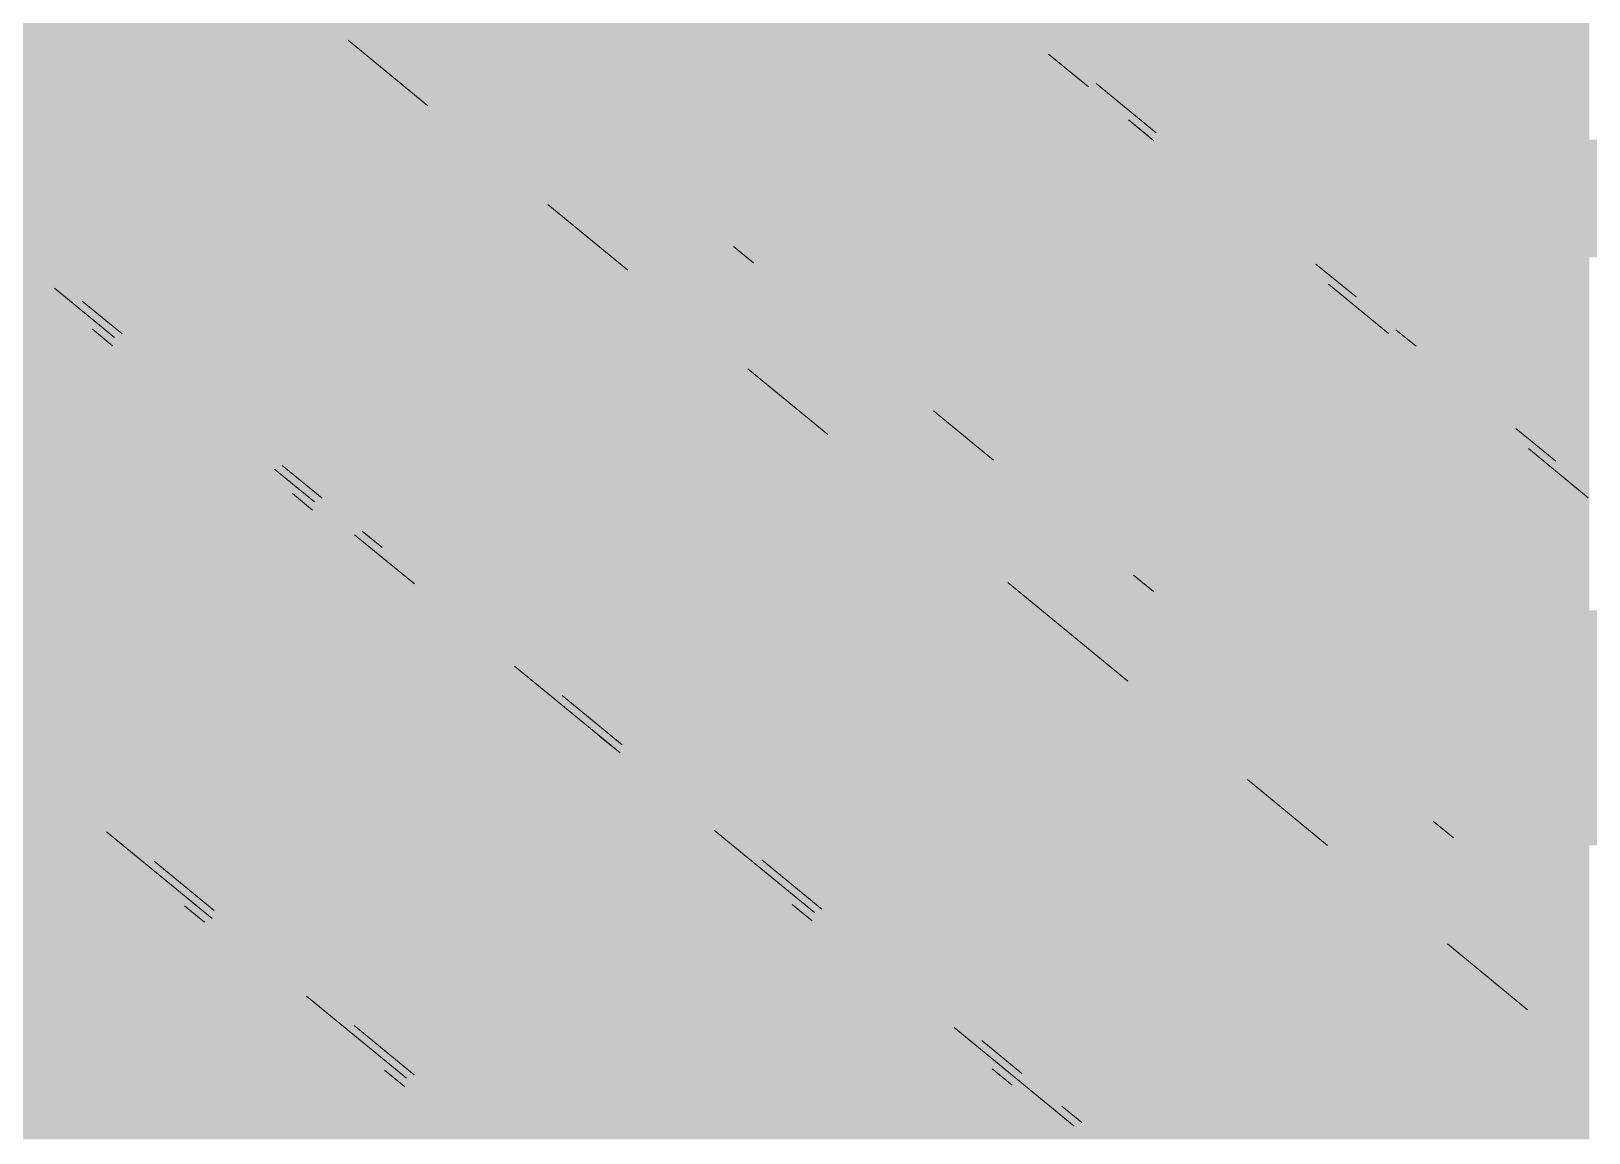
# Model space of a CAD drawing. Header units: millimetres. Extents: x 5 to 1315, y 5 to 292.
# Drawn here: x 1171.363 to 1173.915, y 78.287 to 80.093 of the extents above; entities that cross this region are included whole.
import ezdxf

# ---------------------------------------------------------------- set-up
doc = ezdxf.new("R2010")
doc.units = ezdxf.units.MM
doc.layers.add('EXISTING', color=7, linetype='Continuous')
doc.layers.add('IMAGES', color=7, linetype='Continuous')

# ---------------------------------------------------------------- blocks, each defined once
blk = doc.blocks.new('SHEET_03')
at = {"layer": 'EXISTING', "color": 250, "lineweight": 9}
for p, q in [((271.882, 80.0781), (272.013, 79.9704)), ((273.0299, 80.0554), (273.0955, 80.0015)), ((273.2062, 79.9266), (273.1079, 80.0074)), ((273.161, 79.9477), (273.1937, 79.9207)), ((273.2028, 79.9132), (273.1701, 79.9401)), ((272.2096, 79.8088), (272.3407, 79.701)), ((272.5467, 79.7131), (272.5139, 79.7401)), ((273.5339, 79.6573), (273.4683, 79.7111)), ((273.4886, 79.6783), (273.5869, 79.5975)), ((271.4012, 79.6716), (271.4995, 79.5908)), ((271.512, 79.5966), (271.4464, 79.6505)), ((271.4961, 79.5774), (271.4633, 79.6043)), ((273.6322, 79.5765), (273.5994, 79.6034)), ((272.5372, 79.5394), (272.6683, 79.4317)), ((272.9399, 79.3899), (272.8416, 79.4707)), ((273.8615, 79.3879), (273.796, 79.4418)), ((273.8163, 79.409), (273.9145, 79.3282)), ((271.7616, 79.3753), (271.8271, 79.3215)), ((271.8396, 79.3273), (271.7741, 79.3812)), ((271.8237, 79.308), (271.791, 79.335)), ((271.8926, 79.2676), (271.9909, 79.1868)), ((271.9379, 79.2465), (271.9051, 79.2734)), ((272.9632, 79.1893), (273.1598, 79.0277)), ((273.202, 79.1745), (273.1692, 79.2014)), ((272.1548, 79.0521), (272.3186, 78.9175)), ((272.3311, 78.9233), (272.2328, 79.0041)), ((272.3277, 78.9099), (272.2949, 78.9368)), ((273.3563, 78.8661), (273.4874, 78.7584)), ((271.4863, 78.7806), (271.6501, 78.6459)), ((272.4824, 78.7828), (272.6462, 78.6481)), ((273.6934, 78.7705), (273.6607, 78.7974)), ((271.6626, 78.6518), (271.5643, 78.7326)), ((272.6587, 78.654), (272.5604, 78.7348)), ((271.6467, 78.6325), (271.6139, 78.6595)), ((271.6592, 78.6384), (271.6264, 78.6653)), ((272.6428, 78.6347), (272.6101, 78.6616)), ((273.684, 78.5968), (273.815, 78.489)), ((271.8139, 78.5113), (271.9777, 78.3766)), ((271.9902, 78.3825), (271.8919, 78.4633)), ((272.8756, 78.4596), (273.0721, 78.298)), ((272.9863, 78.3847), (272.9208, 78.4385)), ((271.9743, 78.3632), (271.9416, 78.3901)), ((272.9705, 78.3654), (272.9377, 78.3923)), ((273.0846, 78.3039), (273.0519, 78.3308))]:
    blk.add_line(p, q, dxfattribs=at)
at = {"layer": 'IMAGES', "color": 7}
for points in [[(271.2182, 80.0115), (271.6036, 80.0115), (271.2182, 80.1079), (271.6036, 80.1079)], [(271.6036, 80.0115), (271.7, 80.0115), (271.6036, 80.1079), (271.7, 80.1079)], [(271.7, 80.0115), (271.7964, 80.0115), (271.7, 80.1079), (271.7964, 80.1079)], [(271.7964, 80.0115), (271.8927, 80.0115), (271.7964, 80.1079), (271.8927, 80.1079)], [(271.8927, 80.0115), (271.9891, 80.0115), (271.8927, 80.1079), (271.9891, 80.1079)], [(271.9891, 80.0115), (272.1818, 80.0115), (271.9891, 80.1079), (272.1818, 80.1079)], [(272.1818, 80.0115), (272.3745, 80.0115), (272.1818, 80.1079), (272.3745, 80.1079)], [(272.3745, 80.0115), (272.8564, 80.0115), (272.3745, 80.1079), (272.8564, 80.1079)], [(272.8564, 80.0115), (272.9527, 80.0115), (272.8564, 80.1079), (272.9527, 80.1079)], [(272.9527, 80.0115), (273.0491, 80.0115), (272.9527, 80.1079), (273.0491, 80.1079)], [(273.0491, 80.0115), (273.1455, 80.0115), (273.0491, 80.1079), (273.1455, 80.1079)], [(273.1455, 80.0115), (273.2418, 80.0115), (273.1455, 80.1079), (273.2418, 80.1079)], [(273.2418, 80.0115), (273.3382, 80.0115), (273.2418, 80.1079), (273.3382, 80.1079)], [(273.3382, 80.0115), (273.4345, 80.0115), (273.3382, 80.1079), (273.4345, 80.1079)], [(273.4345, 80.0115), (273.82, 80.0115), (273.4345, 80.1079), (273.82, 80.1079)], [(273.82, 80.0115), (273.9164, 80.0115), (273.82, 80.1079), (273.9164, 80.1079)], [(271.3145, 79.9151), (271.7964, 79.9151), (271.3145, 80.0115), (271.7964, 80.0115)], [(271.7964, 79.9151), (271.8927, 79.9151), (271.7964, 80.0115), (271.8927, 80.0115)], [(271.8927, 79.9151), (271.9891, 79.9151), (271.8927, 80.0115), (271.9891, 80.0115)], [(271.9891, 79.9151), (272.0855, 79.9151), (271.9891, 80.0115), (272.0855, 80.0115)], [(272.0855, 79.9151), (272.1818, 79.9151), (272.0855, 80.0115), (272.1818, 80.0115)], [(272.1818, 79.9151), (272.2782, 79.9151), (272.1818, 80.0115), (272.2782, 80.0115)], [(272.2782, 79.9151), (272.3745, 79.9151), (272.2782, 80.0115), (272.3745, 80.0115)], [(272.3745, 79.9151), (272.4709, 79.9151), (272.3745, 80.0115), (272.4709, 80.0115)], [(272.4709, 79.9151), (272.8564, 79.9151), (272.4709, 80.0115), (272.8564, 80.0115)], [(272.8564, 79.9151), (273.0491, 79.9151), (272.8564, 80.0115), (273.0491, 80.0115)], [(273.0491, 79.9151), (273.1455, 79.9151), (273.0491, 80.0115), (273.1455, 80.0115)], [(273.1455, 79.9151), (273.2418, 79.9151), (273.1455, 80.0115), (273.2418, 80.0115)], [(273.2418, 79.9151), (273.3382, 79.9151), (273.2418, 80.0115), (273.3382, 80.0115)], [(273.3382, 79.9151), (273.4345, 79.9151), (273.3382, 80.0115), (273.4345, 80.0115)], [(273.4345, 79.9151), (273.5309, 79.9151), (273.4345, 80.0115), (273.5309, 80.0115)], [(273.5309, 79.9151), (273.9164, 79.9151), (273.5309, 80.0115), (273.9164, 80.0115)], [(271.3145, 79.8187), (271.4109, 79.8187), (271.3145, 79.9151), (271.4109, 79.9151)], [(271.4109, 79.8187), (271.8927, 79.8187), (271.4109, 79.9151), (271.8927, 79.9151)], [(271.8927, 79.8187), (271.9891, 79.8187), (271.8927, 79.9151), (271.9891, 79.9151)], [(271.9891, 79.8187), (272.0855, 79.8187), (271.9891, 79.9151), (272.0855, 79.9151)], [(272.0855, 79.8187), (272.1818, 79.8187), (272.0855, 79.9151), (272.1818, 79.9151)], [(272.1818, 79.8187), (272.3745, 79.8187), (272.1818, 79.9151), (272.3745, 79.9151)], [(272.3745, 79.8187), (272.4709, 79.8187), (272.3745, 79.9151), (272.4709, 79.9151)], [(272.4709, 79.8187), (272.5673, 79.8187), (272.4709, 79.9151), (272.5673, 79.9151)], [(272.5673, 79.8187), (273.1455, 79.8187), (272.5673, 79.9151), (273.1455, 79.9151)], [(273.1455, 79.8187), (273.2418, 79.8187), (273.1455, 79.9151), (273.2418, 79.9151)], [(273.2418, 79.8187), (273.4345, 79.8187), (273.2418, 79.9151), (273.4345, 79.9151)], [(273.4345, 79.8187), (273.5309, 79.8187), (273.4345, 79.9151), (273.5309, 79.9151)], [(273.5309, 79.8187), (273.7236, 79.8187), (273.5309, 79.9151), (273.7236, 79.9151)], [(273.7236, 79.8187), (274.0127, 79.8187), (273.7236, 79.9151), (274.0127, 79.9151)], [(271.3145, 79.7223), (271.4109, 79.7223), (271.3145, 79.8187), (271.4109, 79.8187)], [(271.4109, 79.7223), (271.5073, 79.7223), (271.4109, 79.8187), (271.5073, 79.8187)], [(271.5073, 79.7223), (271.9891, 79.7223), (271.5073, 79.8187), (271.9891, 79.8187)], [(271.9891, 79.7223), (272.0855, 79.7223), (271.9891, 79.8187), (272.0855, 79.8187)], [(272.0855, 79.7223), (272.1818, 79.7223), (272.0855, 79.8187), (272.1818, 79.8187)], [(272.1818, 79.7223), (272.2782, 79.7223), (272.1818, 79.8187), (272.2782, 79.8187)], [(272.2782, 79.7223), (272.3745, 79.7223), (272.2782, 79.8187), (272.3745, 79.8187)], [(272.3745, 79.7223), (272.4709, 79.7223), (272.3745, 79.8187), (272.4709, 79.8187)], [(272.4709, 79.7223), (272.5673, 79.7223), (272.4709, 79.8187), (272.5673, 79.8187)], [(272.5673, 79.7223), (272.6636, 79.7223), (272.5673, 79.8187), (272.6636, 79.8187)], [(272.6636, 79.7223), (273.1455, 79.7223), (272.6636, 79.8187), (273.1455, 79.8187)], [(273.1455, 79.7223), (273.2418, 79.7223), (273.1455, 79.8187), (273.2418, 79.8187)], [(273.2418, 79.7223), (273.3382, 79.7223), (273.2418, 79.8187), (273.3382, 79.8187)], [(273.3382, 79.7223), (273.4345, 79.7223), (273.3382, 79.8187), (273.4345, 79.8187)], [(273.4345, 79.7223), (273.5309, 79.7223), (273.4345, 79.8187), (273.5309, 79.8187)], [(273.5309, 79.7223), (273.6273, 79.7223), (273.5309, 79.8187), (273.6273, 79.8187)], [(273.6273, 79.7223), (273.7236, 79.7223), (273.6273, 79.8187), (273.7236, 79.8187)], [(273.7236, 79.7223), (273.82, 79.7223), (273.7236, 79.8187), (273.82, 79.8187)], [(273.82, 79.7223), (274.1091, 79.7223), (273.82, 79.8187), (274.1091, 79.8187)], [(271.3145, 79.6259), (271.5073, 79.6259), (271.3145, 79.7223), (271.5073, 79.7223)], [(271.5073, 79.6259), (271.6036, 79.6259), (271.5073, 79.7223), (271.6036, 79.7223)], [(271.6036, 79.6259), (271.7, 79.6259), (271.6036, 79.7223), (271.7, 79.7223)], [(271.7, 79.6259), (272.0855, 79.6259), (271.7, 79.7223), (272.0855, 79.7223)], [(272.0855, 79.6259), (272.1818, 79.6259), (272.0855, 79.7223), (272.1818, 79.7223)], [(272.1818, 79.6259), (272.2782, 79.6259), (272.1818, 79.7223), (272.2782, 79.7223)], [(272.2782, 79.6259), (272.3745, 79.6259), (272.2782, 79.7223), (272.3745, 79.7223)], [(272.3745, 79.6259), (272.4709, 79.6259), (272.3745, 79.7223), (272.4709, 79.7223)], [(272.4709, 79.6259), (272.6636, 79.6259), (272.4709, 79.7223), (272.6636, 79.7223)], [(272.6636, 79.6259), (272.76, 79.6259), (272.6636, 79.7223), (272.76, 79.7223)], [(272.76, 79.6259), (272.8564, 79.6259), (272.76, 79.7223), (272.8564, 79.7223)], [(272.8564, 79.6259), (273.2418, 79.6259), (272.8564, 79.7223), (273.2418, 79.7223)], [(273.2418, 79.6259), (273.3382, 79.6259), (273.2418, 79.7223), (273.3382, 79.7223)], [(273.3382, 79.6259), (273.4345, 79.6259), (273.3382, 79.7223), (273.4345, 79.7223)], [(273.4345, 79.6259), (273.5309, 79.6259), (273.4345, 79.7223), (273.5309, 79.7223)], [(273.5309, 79.6259), (273.6273, 79.6259), (273.5309, 79.7223), (273.6273, 79.7223)], [(273.6273, 79.6259), (273.7236, 79.6259), (273.6273, 79.7223), (273.7236, 79.7223)], [(273.7236, 79.6259), (273.82, 79.6259), (273.7236, 79.7223), (273.82, 79.7223)], [(273.82, 79.6259), (273.9164, 79.6259), (273.82, 79.7223), (273.9164, 79.7223)], [(270.7364, 79.5295), (271.4109, 79.5295), (270.7364, 79.6259), (271.4109, 79.6259)], [(271.4109, 79.5295), (271.6036, 79.5295), (271.4109, 79.6259), (271.6036, 79.6259)], [(271.6036, 79.5295), (271.7964, 79.5295), (271.6036, 79.6259), (271.7964, 79.6259)], [(271.7964, 79.5295), (272.1818, 79.5295), (271.7964, 79.6259), (272.1818, 79.6259)], [(272.1818, 79.5295), (272.2782, 79.5295), (272.1818, 79.6259), (272.2782, 79.6259)], [(272.2782, 79.5295), (272.3745, 79.5295), (272.2782, 79.6259), (272.3745, 79.6259)], [(272.3745, 79.5295), (272.4709, 79.5295), (272.3745, 79.6259), (272.4709, 79.6259)], [(272.4709, 79.5295), (272.5673, 79.5295), (272.4709, 79.6259), (272.5673, 79.6259)], [(272.5673, 79.5295), (272.76, 79.5295), (272.5673, 79.6259), (272.76, 79.6259)], [(272.76, 79.5295), (272.8564, 79.5295), (272.76, 79.6259), (272.8564, 79.6259)], [(272.8564, 79.5295), (272.9527, 79.5295), (272.8564, 79.6259), (272.9527, 79.6259)], [(272.9527, 79.5295), (273.3382, 79.5295), (272.9527, 79.6259), (273.3382, 79.6259)], [(273.3382, 79.5295), (273.4345, 79.5295), (273.3382, 79.6259), (273.4345, 79.6259)], [(273.4345, 79.5295), (273.5309, 79.5295), (273.4345, 79.6259), (273.5309, 79.6259)], [(273.5309, 79.5295), (273.6273, 79.5295), (273.5309, 79.6259), (273.6273, 79.6259)], [(273.6273, 79.5295), (273.7236, 79.5295), (273.6273, 79.6259), (273.7236, 79.6259)], [(273.7236, 79.5295), (273.82, 79.5295), (273.7236, 79.6259), (273.82, 79.6259)], [(273.82, 79.5295), (273.9164, 79.5295), (273.82, 79.6259), (273.9164, 79.6259)], [(270.8327, 79.4331), (271.4109, 79.4331), (270.8327, 79.5295), (271.4109, 79.5295)], [(271.4109, 79.4331), (271.5073, 79.4331), (271.4109, 79.5295), (271.5073, 79.5295)], [(271.5073, 79.4331), (271.6036, 79.4331), (271.5073, 79.5295), (271.6036, 79.5295)], [(271.6036, 79.4331), (271.7, 79.4331), (271.6036, 79.5295), (271.7, 79.5295)], [(271.7, 79.4331), (271.7964, 79.4331), (271.7, 79.5295), (271.7964, 79.5295)], [(271.7964, 79.4331), (271.8927, 79.4331), (271.7964, 79.5295), (271.8927, 79.5295)], [(271.8927, 79.4331), (272.3745, 79.4331), (271.8927, 79.5295), (272.3745, 79.5295)], [(272.3745, 79.4331), (272.4709, 79.4331), (272.3745, 79.5295), (272.4709, 79.5295)], [(272.4709, 79.4331), (272.5673, 79.4331), (272.4709, 79.5295), (272.5673, 79.5295)], [(272.5673, 79.4331), (272.6636, 79.4331), (272.5673, 79.5295), (272.6636, 79.5295)], [(272.6636, 79.4331), (272.8564, 79.4331), (272.6636, 79.5295), (272.8564, 79.5295)], [(272.8564, 79.4331), (272.9527, 79.4331), (272.8564, 79.5295), (272.9527, 79.5295)], [(272.9527, 79.4331), (273.0491, 79.4331), (272.9527, 79.5295), (273.0491, 79.5295)], [(273.0491, 79.4331), (273.4345, 79.4331), (273.0491, 79.5295), (273.4345, 79.5295)], [(273.4345, 79.4331), (273.5309, 79.4331), (273.4345, 79.5295), (273.5309, 79.5295)], [(273.5309, 79.4331), (273.6273, 79.4331), (273.5309, 79.5295), (273.6273, 79.5295)], [(273.6273, 79.4331), (273.7236, 79.4331), (273.6273, 79.5295), (273.7236, 79.5295)], [(273.7236, 79.4331), (273.82, 79.4331), (273.7236, 79.5295), (273.82, 79.5295)], [(273.82, 79.4331), (273.9164, 79.4331), (273.82, 79.5295), (273.9164, 79.5295)], [(271.0255, 79.3367), (271.5073, 79.3367), (271.0255, 79.4331), (271.5073, 79.4331)], [(271.5073, 79.3367), (271.6036, 79.3367), (271.5073, 79.4331), (271.6036, 79.4331)], [(271.6036, 79.3367), (271.7, 79.3367), (271.6036, 79.4331), (271.7, 79.4331)], [(271.7, 79.3367), (271.7964, 79.3367), (271.7, 79.4331), (271.7964, 79.4331)], [(271.7964, 79.3367), (271.8927, 79.3367), (271.7964, 79.4331), (271.8927, 79.4331)], [(271.8927, 79.3367), (271.9891, 79.3367), (271.8927, 79.4331), (271.9891, 79.4331)], [(271.9891, 79.3367), (272.4709, 79.3367), (271.9891, 79.4331), (272.4709, 79.4331)], [(272.4709, 79.3367), (272.5673, 79.3367), (272.4709, 79.4331), (272.5673, 79.4331)], [(272.5673, 79.3367), (272.6636, 79.3367), (272.5673, 79.4331), (272.6636, 79.4331)], [(272.6636, 79.3367), (272.76, 79.3367), (272.6636, 79.4331), (272.76, 79.4331)], [(272.76, 79.3367), (272.8564, 79.3367), (272.76, 79.4331), (272.8564, 79.4331)], [(272.8564, 79.3367), (272.9527, 79.3367), (272.8564, 79.4331), (272.9527, 79.4331)], [(272.9527, 79.3367), (273.0491, 79.3367), (272.9527, 79.4331), (273.0491, 79.4331)], [(273.0491, 79.3367), (273.1455, 79.3367), (273.0491, 79.4331), (273.1455, 79.4331)], [(273.1455, 79.3367), (273.2418, 79.3367), (273.1455, 79.4331), (273.2418, 79.4331)], [(273.2418, 79.3367), (273.6273, 79.3367), (273.2418, 79.4331), (273.6273, 79.4331)], [(273.6273, 79.3367), (273.7236, 79.3367), (273.6273, 79.4331), (273.7236, 79.4331)], [(273.7236, 79.3367), (273.82, 79.3367), (273.7236, 79.4331), (273.82, 79.4331)], [(273.82, 79.3367), (273.9164, 79.3367), (273.82, 79.4331), (273.9164, 79.4331)], [(271.1218, 79.2403), (271.6036, 79.2403), (271.1218, 79.3367), (271.6036, 79.3367)], [(271.6036, 79.2403), (271.7, 79.2403), (271.6036, 79.3367), (271.7, 79.3367)], [(271.7, 79.2403), (271.7964, 79.2403), (271.7, 79.3367), (271.7964, 79.3367)], [(271.7964, 79.2403), (271.9891, 79.2403), (271.7964, 79.3367), (271.9891, 79.3367)], [(271.9891, 79.2403), (272.0855, 79.2403), (271.9891, 79.3367), (272.0855, 79.3367)], [(272.0855, 79.2403), (272.5673, 79.2403), (272.0855, 79.3367), (272.5673, 79.3367)], [(272.5673, 79.2403), (272.6636, 79.2403), (272.5673, 79.3367), (272.6636, 79.3367)], [(272.6636, 79.2403), (272.76, 79.2403), (272.6636, 79.3367), (272.76, 79.3367)], [(272.76, 79.2403), (272.9527, 79.2403), (272.76, 79.3367), (272.9527, 79.3367)], [(272.9527, 79.2403), (273.1455, 79.2403), (272.9527, 79.3367), (273.1455, 79.3367)], [(273.1455, 79.2403), (273.2418, 79.2403), (273.1455, 79.3367), (273.2418, 79.3367)], [(273.2418, 79.2403), (273.3382, 79.2403), (273.2418, 79.3367), (273.3382, 79.3367)], [(273.3382, 79.2403), (273.7236, 79.2403), (273.3382, 79.3367), (273.7236, 79.3367)], [(273.7236, 79.2403), (273.82, 79.2403), (273.7236, 79.3367), (273.82, 79.3367)], [(273.82, 79.2403), (273.9164, 79.2403), (273.82, 79.3367), (273.9164, 79.3367)], [(271.2182, 79.1439), (271.7, 79.1439), (271.2182, 79.2403), (271.7, 79.2403)], [(271.7, 79.1439), (271.7964, 79.1439), (271.7, 79.2403), (271.7964, 79.2403)], [(271.7964, 79.1439), (271.8927, 79.1439), (271.7964, 79.2403), (271.8927, 79.2403)], [(271.8927, 79.1439), (272.0855, 79.1439), (271.8927, 79.2403), (272.0855, 79.2403)], [(272.0855, 79.1439), (272.1818, 79.1439), (272.0855, 79.2403), (272.1818, 79.2403)], [(272.1818, 79.1439), (272.2782, 79.1439), (272.1818, 79.2403), (272.2782, 79.2403)], [(272.2782, 79.1439), (272.6636, 79.1439), (272.2782, 79.2403), (272.6636, 79.2403)], [(272.6636, 79.1439), (272.76, 79.1439), (272.6636, 79.2403), (272.76, 79.2403)], [(272.76, 79.1439), (272.8564, 79.1439), (272.76, 79.2403), (272.8564, 79.2403)], [(272.8564, 79.1439), (272.9527, 79.1439), (272.8564, 79.2403), (272.9527, 79.2403)], [(272.9527, 79.1439), (273.0491, 79.1439), (272.9527, 79.2403), (273.0491, 79.2403)], [(273.0491, 79.1439), (273.1455, 79.1439), (273.0491, 79.2403), (273.1455, 79.2403)], [(273.1455, 79.1439), (273.2418, 79.1439), (273.1455, 79.2403), (273.2418, 79.2403)], [(273.2418, 79.1439), (273.3382, 79.1439), (273.2418, 79.2403), (273.3382, 79.2403)], [(273.3382, 79.1439), (273.4345, 79.1439), (273.3382, 79.2403), (273.4345, 79.2403)], [(273.4345, 79.1439), (273.82, 79.1439), (273.4345, 79.2403), (273.82, 79.2403)], [(273.82, 79.1439), (273.9164, 79.1439), (273.82, 79.2403), (273.9164, 79.2403)], [(271.2182, 79.0475), (271.7964, 79.0475), (271.2182, 79.1439), (271.7964, 79.1439)], [(271.7964, 79.0475), (271.8927, 79.0475), (271.7964, 79.1439), (271.8927, 79.1439)], [(271.8927, 79.0475), (271.9891, 79.0475), (271.8927, 79.1439), (271.9891, 79.1439)], [(271.9891, 79.0475), (272.0855, 79.0475), (271.9891, 79.1439), (272.0855, 79.1439)], [(272.0855, 79.0475), (272.1818, 79.0475), (272.0855, 79.1439), (272.1818, 79.1439)], [(272.1818, 79.0475), (272.2782, 79.0475), (272.1818, 79.1439), (272.2782, 79.1439)], [(272.2782, 79.0475), (272.3745, 79.0475), (272.2782, 79.1439), (272.3745, 79.1439)], [(272.3745, 79.0475), (272.76, 79.0475), (272.3745, 79.1439), (272.76, 79.1439)], [(272.76, 79.0475), (272.8564, 79.0475), (272.76, 79.1439), (272.8564, 79.1439)], [(272.8564, 79.0475), (272.9527, 79.0475), (272.8564, 79.1439), (272.9527, 79.1439)], [(272.9527, 79.0475), (273.2418, 79.0475), (272.9527, 79.1439), (273.2418, 79.1439)], [(273.2418, 79.0475), (273.3382, 79.0475), (273.2418, 79.1439), (273.3382, 79.1439)], [(273.3382, 79.0475), (273.5309, 79.0475), (273.3382, 79.1439), (273.5309, 79.1439)], [(273.5309, 79.0475), (274.0127, 79.0475), (273.5309, 79.1439), (274.0127, 79.1439)], [(271.3145, 78.9511), (271.4109, 78.9511), (271.3145, 79.0475), (271.4109, 79.0475)], [(271.4109, 78.9511), (271.5073, 78.9511), (271.4109, 79.0475), (271.5073, 79.0475)], [(271.5073, 78.9511), (271.9891, 78.9511), (271.5073, 79.0475), (271.9891, 79.0475)], [(271.9891, 78.9511), (272.0855, 78.9511), (271.9891, 79.0475), (272.0855, 79.0475)], [(272.0855, 78.9511), (272.1818, 78.9511), (272.0855, 79.0475), (272.1818, 79.0475)], [(272.1818, 78.9511), (272.2782, 78.9511), (272.1818, 79.0475), (272.2782, 79.0475)], [(272.2782, 78.9511), (272.3745, 78.9511), (272.2782, 79.0475), (272.3745, 79.0475)], [(272.3745, 78.9511), (272.4709, 78.9511), (272.3745, 79.0475), (272.4709, 79.0475)], [(272.4709, 78.9511), (272.9527, 78.9511), (272.4709, 79.0475), (272.9527, 79.0475)], [(272.9527, 78.9511), (273.0491, 78.9511), (272.9527, 79.0475), (273.0491, 79.0475)], [(273.0491, 78.9511), (273.1455, 78.9511), (273.0491, 79.0475), (273.1455, 79.0475)], [(273.1455, 78.9511), (273.2418, 78.9511), (273.1455, 79.0475), (273.2418, 79.0475)], [(273.2418, 78.9511), (273.3382, 78.9511), (273.2418, 79.0475), (273.3382, 79.0475)], [(273.3382, 78.9511), (273.5309, 78.9511), (273.3382, 79.0475), (273.5309, 79.0475)], [(273.5309, 78.9511), (273.6273, 78.9511), (273.5309, 79.0475), (273.6273, 79.0475)], [(273.6273, 78.9511), (274.0127, 78.9511), (273.6273, 79.0475), (274.0127, 79.0475)], [(271.3145, 78.8547), (271.4109, 78.8547), (271.3145, 78.9511), (271.4109, 78.9511)], [(271.4109, 78.8547), (271.5073, 78.8547), (271.4109, 78.9511), (271.5073, 78.9511)], [(271.5073, 78.8547), (271.6036, 78.8547), (271.5073, 78.9511), (271.6036, 78.9511)], [(271.6036, 78.8547), (272.0855, 78.8547), (271.6036, 78.9511), (272.0855, 78.9511)], [(272.0855, 78.8547), (272.1818, 78.8547), (272.0855, 78.9511), (272.1818, 78.9511)], [(272.1818, 78.8547), (272.2782, 78.8547), (272.1818, 78.9511), (272.2782, 78.9511)], [(272.2782, 78.8547), (272.3745, 78.8547), (272.2782, 78.9511), (272.3745, 78.9511)], [(272.3745, 78.8547), (272.4709, 78.8547), (272.3745, 78.9511), (272.4709, 78.9511)], [(272.4709, 78.8547), (272.5673, 78.8547), (272.4709, 78.9511), (272.5673, 78.9511)], [(272.5673, 78.8547), (273.0491, 78.8547), (272.5673, 78.9511), (273.0491, 78.9511)], [(273.0491, 78.8547), (273.1455, 78.8547), (273.0491, 78.9511), (273.1455, 78.9511)], [(273.1455, 78.8547), (273.2418, 78.8547), (273.1455, 78.9511), (273.2418, 78.9511)], [(273.2418, 78.8547), (273.3382, 78.8547), (273.2418, 78.9511), (273.3382, 78.9511)], [(273.3382, 78.8547), (273.5309, 78.8547), (273.3382, 78.9511), (273.5309, 78.9511)], [(273.5309, 78.8547), (273.6273, 78.8547), (273.5309, 78.9511), (273.6273, 78.9511)], [(273.6273, 78.8547), (273.7236, 78.8547), (273.6273, 78.9511), (273.7236, 78.9511)], [(273.7236, 78.8547), (274.2055, 78.8547), (273.7236, 78.9511), (274.2055, 78.9511)], [(271.3145, 78.7583), (271.4109, 78.7583), (271.3145, 78.8547), (271.4109, 78.8547)], [(271.4109, 78.7583), (271.6036, 78.7583), (271.4109, 78.8547), (271.6036, 78.8547)], [(271.6036, 78.7583), (271.7, 78.7583), (271.6036, 78.8547), (271.7, 78.8547)], [(271.7, 78.7583), (272.1818, 78.7583), (271.7, 78.8547), (272.1818, 78.8547)], [(272.1818, 78.7583), (272.2782, 78.7583), (272.1818, 78.8547), (272.2782, 78.8547)], [(272.2782, 78.7583), (272.3745, 78.7583), (272.2782, 78.8547), (272.3745, 78.8547)], [(272.3745, 78.7583), (272.5673, 78.7583), (272.3745, 78.8547), (272.5673, 78.8547)], [(272.5673, 78.7583), (272.6636, 78.7583), (272.5673, 78.8547), (272.6636, 78.8547)], [(272.6636, 78.7583), (273.1455, 78.7583), (272.6636, 78.8547), (273.1455, 78.8547)], [(273.1455, 78.7583), (273.2418, 78.7583), (273.1455, 78.8547), (273.2418, 78.8547)], [(273.2418, 78.7583), (273.3382, 78.7583), (273.2418, 78.8547), (273.3382, 78.8547)], [(273.3382, 78.7583), (273.5309, 78.7583), (273.3382, 78.8547), (273.5309, 78.8547)], [(273.5309, 78.7583), (273.6273, 78.7583), (273.5309, 78.8547), (273.6273, 78.8547)], [(273.6273, 78.7583), (273.7236, 78.7583), (273.6273, 78.8547), (273.7236, 78.8547)], [(273.7236, 78.7583), (273.82, 78.7583), (273.7236, 78.8547), (273.82, 78.8547)], [(273.82, 78.7583), (274.3018, 78.7583), (273.82, 78.8547), (274.3018, 78.8547)], [(271.3145, 78.6619), (271.4109, 78.6619), (271.3145, 78.7583), (271.4109, 78.7583)], [(271.4109, 78.6619), (271.5073, 78.6619), (271.4109, 78.7583), (271.5073, 78.7583)], [(271.5073, 78.6619), (271.7, 78.6619), (271.5073, 78.7583), (271.7, 78.7583)], [(271.7, 78.6619), (271.8927, 78.6619), (271.7, 78.7583), (271.8927, 78.7583)], [(271.8927, 78.6619), (272.3745, 78.6619), (271.8927, 78.7583), (272.3745, 78.7583)], [(272.3745, 78.6619), (272.4709, 78.6619), (272.3745, 78.7583), (272.4709, 78.7583)], [(272.4709, 78.6619), (272.6636, 78.6619), (272.4709, 78.7583), (272.6636, 78.7583)], [(272.6636, 78.6619), (272.76, 78.6619), (272.6636, 78.7583), (272.76, 78.7583)], [(272.76, 78.6619), (272.8564, 78.6619), (272.76, 78.7583), (272.8564, 78.7583)], [(272.8564, 78.6619), (273.3382, 78.6619), (272.8564, 78.7583), (273.3382, 78.7583)], [(273.3382, 78.6619), (273.4345, 78.6619), (273.3382, 78.7583), (273.4345, 78.7583)], [(273.4345, 78.6619), (273.5309, 78.6619), (273.4345, 78.7583), (273.5309, 78.7583)], [(273.5309, 78.6619), (273.82, 78.6619), (273.5309, 78.7583), (273.82, 78.7583)], [(273.82, 78.6619), (273.9164, 78.6619), (273.82, 78.7583), (273.9164, 78.7583)], [(271.0255, 78.5655), (271.4109, 78.5655), (271.0255, 78.6619), (271.4109, 78.6619)], [(271.4109, 78.5655), (271.5073, 78.5655), (271.4109, 78.6619), (271.5073, 78.6619)], [(271.5073, 78.5655), (271.6036, 78.5655), (271.5073, 78.6619), (271.6036, 78.6619)], [(271.6036, 78.5655), (271.7964, 78.5655), (271.6036, 78.6619), (271.7964, 78.6619)], [(271.7964, 78.5655), (271.8927, 78.5655), (271.7964, 78.6619), (271.8927, 78.6619)], [(271.8927, 78.5655), (271.9891, 78.5655), (271.8927, 78.6619), (271.9891, 78.6619)], [(271.9891, 78.5655), (272.4709, 78.5655), (271.9891, 78.6619), (272.4709, 78.6619)], [(272.4709, 78.5655), (272.5673, 78.5655), (272.4709, 78.6619), (272.5673, 78.6619)], [(272.5673, 78.5655), (272.76, 78.5655), (272.5673, 78.6619), (272.76, 78.6619)], [(272.76, 78.5655), (272.8564, 78.5655), (272.76, 78.6619), (272.8564, 78.6619)], [(272.8564, 78.5655), (273.4345, 78.5655), (272.8564, 78.6619), (273.4345, 78.6619)], [(273.4345, 78.5655), (273.5309, 78.5655), (273.4345, 78.6619), (273.5309, 78.6619)], [(273.5309, 78.5655), (273.6273, 78.5655), (273.5309, 78.6619), (273.6273, 78.6619)], [(273.6273, 78.5655), (273.7236, 78.5655), (273.6273, 78.6619), (273.7236, 78.6619)], [(273.7236, 78.5655), (273.82, 78.5655), (273.7236, 78.6619), (273.82, 78.6619)], [(273.82, 78.4691), (273.9164, 78.4691), (273.82, 78.6619), (273.9164, 78.6619)], [(271.0255, 78.4691), (271.6036, 78.4691), (271.0255, 78.5655), (271.6036, 78.5655)], [(271.6036, 78.4691), (271.7, 78.4691), (271.6036, 78.5655), (271.7, 78.5655)], [(271.7, 78.4691), (271.7964, 78.4691), (271.7, 78.5655), (271.7964, 78.5655)], [(271.7964, 78.4691), (271.8927, 78.4691), (271.7964, 78.5655), (271.8927, 78.5655)], [(271.8927, 78.4691), (271.9891, 78.4691), (271.8927, 78.5655), (271.9891, 78.5655)], [(271.9891, 78.4691), (272.0855, 78.4691), (271.9891, 78.5655), (272.0855, 78.5655)], [(272.0855, 78.4691), (272.5673, 78.4691), (272.0855, 78.5655), (272.5673, 78.5655)], [(272.5673, 78.4691), (272.6636, 78.4691), (272.5673, 78.5655), (272.6636, 78.5655)], [(272.6636, 78.4691), (272.76, 78.4691), (272.6636, 78.5655), (272.76, 78.5655)], [(272.76, 78.4691), (272.8564, 78.4691), (272.76, 78.5655), (272.8564, 78.5655)], [(272.8564, 78.4691), (272.9527, 78.4691), (272.8564, 78.5655), (272.9527, 78.5655)], [(272.9527, 78.4691), (273.0491, 78.4691), (272.9527, 78.5655), (273.0491, 78.5655)], [(273.0491, 78.4691), (273.5309, 78.4691), (273.0491, 78.5655), (273.5309, 78.5655)], [(273.5309, 78.4691), (273.6273, 78.4691), (273.5309, 78.5655), (273.6273, 78.5655)], [(273.6273, 78.4691), (273.7236, 78.4691), (273.6273, 78.5655), (273.7236, 78.5655)], [(273.7236, 78.4691), (273.82, 78.4691), (273.7236, 78.5655), (273.82, 78.5655)], [(271.2182, 78.3727), (271.7, 78.3727), (271.2182, 78.4691), (271.7, 78.4691)], [(271.7, 78.3727), (271.7964, 78.3727), (271.7, 78.4691), (271.7964, 78.4691)], [(271.7964, 78.3727), (271.8927, 78.3727), (271.7964, 78.4691), (271.8927, 78.4691)], [(271.8927, 78.3727), (271.9891, 78.3727), (271.8927, 78.4691), (271.9891, 78.4691)], [(271.9891, 78.3727), (272.0855, 78.3727), (271.9891, 78.4691), (272.0855, 78.4691)], [(272.0855, 78.3727), (272.1818, 78.3727), (272.0855, 78.4691), (272.1818, 78.4691)], [(272.1818, 78.3727), (272.76, 78.3727), (272.1818, 78.4691), (272.76, 78.4691)], [(272.76, 78.3727), (272.8564, 78.3727), (272.76, 78.4691), (272.8564, 78.4691)], [(272.8564, 78.3727), (273.0491, 78.3727), (272.8564, 78.4691), (273.0491, 78.4691)], [(273.0491, 78.3727), (273.1455, 78.3727), (273.0491, 78.4691), (273.1455, 78.4691)], [(273.1455, 78.3727), (273.6273, 78.3727), (273.1455, 78.4691), (273.6273, 78.4691)], [(273.6273, 78.3727), (273.7236, 78.3727), (273.6273, 78.4691), (273.7236, 78.4691)], [(273.7236, 78.2763), (273.82, 78.2763), (273.7236, 78.4691), (273.82, 78.4691)], [(273.82, 78.3727), (273.9164, 78.3727), (273.82, 78.4691), (273.9164, 78.4691)], [(271.3145, 78.2763), (271.7964, 78.2763), (271.3145, 78.3727), (271.7964, 78.3727)], [(271.7964, 78.2763), (271.8927, 78.2763), (271.7964, 78.3727), (271.8927, 78.3727)], [(271.8927, 78.2763), (271.9891, 78.2763), (271.8927, 78.3727), (271.9891, 78.3727)], [(271.9891, 78.2763), (272.0855, 78.2763), (271.9891, 78.3727), (272.0855, 78.3727)], [(272.0855, 78.2763), (272.1818, 78.2763), (272.0855, 78.3727), (272.1818, 78.3727)], [(272.1818, 78.2763), (272.2782, 78.2763), (272.1818, 78.3727), (272.2782, 78.3727)], [(272.2782, 78.2763), (272.8564, 78.2763), (272.2782, 78.3727), (272.8564, 78.3727)], [(272.8564, 78.2763), (272.9527, 78.2763), (272.8564, 78.3727), (272.9527, 78.3727)], [(272.9527, 78.2763), (273.1455, 78.2763), (272.9527, 78.3727), (273.1455, 78.3727)], [(273.1455, 78.2763), (273.7236, 78.2763), (273.1455, 78.3727), (273.7236, 78.3727)], [(273.82, 78.2763), (273.9164, 78.2763), (273.82, 78.3727), (273.9164, 78.3727)]]:
    blk.add_solid(points, dxfattribs=at)

msp = doc.modelspace()

# ---------------------------------------------------------------- block references
msp.add_blockref('SHEET_03', (900, 0))

doc.saveas('drawing.dxf')
